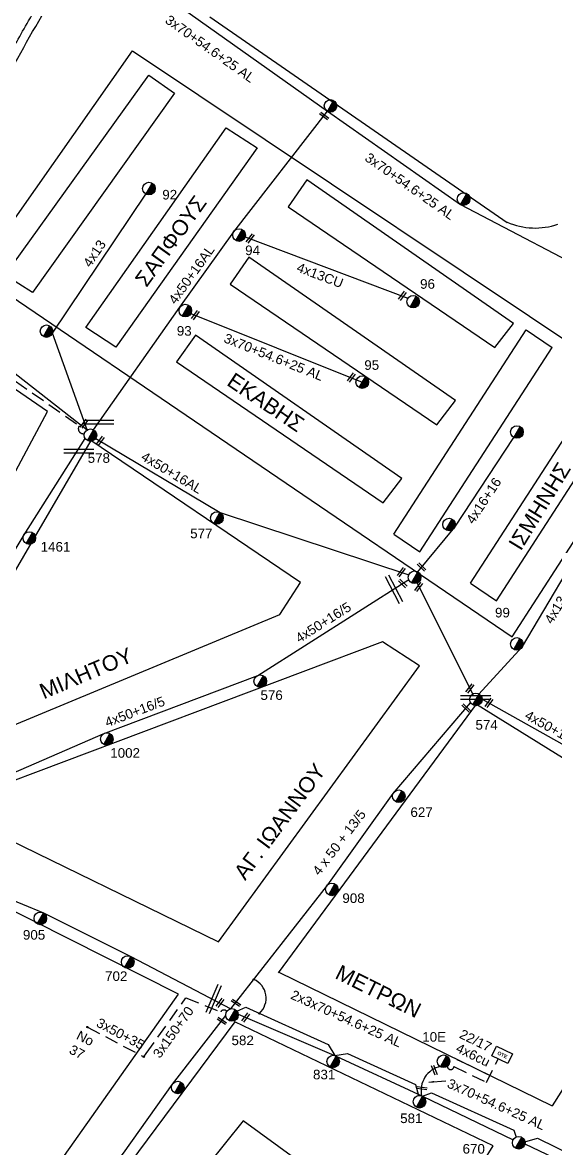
# Model space of a CAD drawing. Header units: millimetres. Extents: x 1091 to 3521, y 1177 to 2968.
# Drawn here: x 1817.4 to 1917.6, y 2642.8 to 2854.4 of the extents above; entities that cross this region are included whole.
import ezdxf
from ezdxf.enums import TextEntityAlignment as Align

# ---------------------------------------------------------------- set-up
doc = ezdxf.new("R2010")
doc.units = ezdxf.units.MM
doc.linetypes.add('DASHED', pattern=[19.05, 12.7, -6.35])
for name, color, linetype, lineweight in [('3x150+70', 7, 'Continuous', 30), ('4x13', 7, 'Continuous', 30), ('4x16+16', 7, 'Continuous', 30), ('4x50 + 13_5', 7, 'SYN_LINE', 30), ('4x50+16_5', 7, 'Continuous', 30), ('Άγνωστα', 7, 'Continuous', 30), ('Γυμνά εναέρια ΧΤ και ΦΟΠ (3Φ)   4x50+16AL', 7, 'Continuous', 30), ('Καλωδια Χ.Τ. 3x50+35', 7, 'Continuous', 30), ('Καλώδια ΧΤ   3x150+50CU', 7, 'DASHED', 30), ('Καλώδια ΧΤ   3x150+70AL', 7, 'DASHED', 30), ('Συνεστραμμένα ΧΤ   3x70+54.6+25 AL', 7, 'SYN_LINE', 30), ('Υπόγεια καλώδια Παροχών ΧΤ   4x50AL', 7, 'DASHED', 30), ('Υπόγεια καλώδια Παροχών ΧΤ   4x6', 7, 'DASHED', 30)]:
    doc.layers.add(name, color=color, linetype=linetype, lineweight=lineweight)
for name, color, linetype in [('Pillar OTE', 7, 'Continuous'), ('TEXT ΚΑΛΩΔΙΩΝ', 7, 'Continuous'), ('ΑΓΝΩΣΤΟ ΕΝΑΕΡΙΟ ΚΑΛΩΔΙΟ', 7, 'Continuous'), ('Επιγραφές - Σχήματα', 7, 'Continuous'), ('Μηχανική τομή', 7, 'Continuous'), ('Στύλος ΦΜ', 7, 'Continuous'), ('Στύλος ΦΜ @ 1', 7, 'Continuous'), ('Συνδέσεις', 7, 'Continuous'), ('Τομή', 7, 'Continuous'), ('Υπόβαθρο ΔΕΗ', 7, 'Continuous')]:
    doc.layers.add(name, color=color, linetype=linetype)
doc.styles.add('arial', font='arial.ttf')
doc.styles.get("Standard").update_dxf_attribs({"font": 'arial.ttf', "height": 1.8})
doc.linetypes.add('SYN_LINE', pattern='A,0.5,-0.0001,["/\\/\\/\\/",Standard,S=0.1,R=0,X=0,Y=-0.05],-0.25', length=0.7501)
doc.dimstyles.new('ISO-25', dxfattribs={"dimtxt": 2.5, "dimasz": 2.5, "dimexe": 1.25, "dimexo": 0.625, "dimtad": 1, "dimtxsty": 'Standard', "dimcen": 2.5, "dimadec": 0, "dimazin": 0, "dimtfac": 1, "dimtmove": 0, "dimatfit": 3, "dimfxl": 1, "dimarcsym": 0})

# ---------------------------------------------------------------- blocks, each defined once
blk = doc.blocks.new('ΥΠΑΡΧΩΝ ΤΣΙΜΕΝΤΕΝΙΟΣ ΣΤΥΛΟΣ')
at = {"layer": 'Στύλος ΦΜ'}
blk.add_hatch(color=7, dxfattribs=at).paths.add_polyline_path([(-1.29, -2.28, 0.574793), (2.62, 0, 0.268822), (1.3, 2.27)])
at = {"layer": 'Στύλος ΦΜ', "color": 7}
blk.add_line((-1.29, -2.28), (1.3, 2.27), dxfattribs=at)
blk.add_circle((0, 0), 2.62, dxfattribs=at)
at = {"layer": 'Στύλος ΦΜ', "flags": 4}
for tag, p in [('ΑΡΙΘΜΟΣ', (-4.68, 8.05)), ('ΤΥΠΟΣ', (-4.91, 3.03))]:
    blk.add_attdef(tag, p, '', height=4, dxfattribs=at)
blk = doc.blocks.new('ΤΟΜΗ')
at = {"layer": 'Τομή', "ltscale": 40}
for p, q in [((11.33, -0.65), (-11.4, -0.65)), ((11.33, -3.42), (-11.4, -3.42))]:
    blk.add_line(p, q, dxfattribs=at)
blk = doc.blocks.new('_ΣΥΝΔΕΣΗ')
at = {"layer": 'Συνδέσεις', "linetype": 'SYN_LINE', "ltscale": 40}
blk.add_hatch(color=256, dxfattribs=at).paths.add_polyline_path([(0.5, -0.01, 1), (-0.5, -0.01, 1)])
at = {"layer": 'Συνδέσεις'}
blk.add_circle((0, -0.01), 0.5, dxfattribs=at)
blk = doc.blocks.new('ΜΗΧΑΝΙΚΗ ΤΟΜΗ')
at = {"layer": 'Μηχανική τομή', "ltscale": 40}
for p, q in [((-3.79, 1.21), (3.79, 1.21)), ((3.79, -0.34), (-3.79, -0.34))]:
    blk.add_line(p, q, dxfattribs=at)
blk = doc.blocks.new('PILLAR ΟΤΕ')
at = {"layer": 'Pillar OTE', "ltscale": 40}
blk.add_lwpolyline([(-3.31, 2.02), (3.39, 2.02), (3.39, -1.99), (-3.31, -1.99)], close=True, dxfattribs=at)
at = {"layer": 'Pillar OTE', "insert": (-1.81, 0.71), "char_height": 1.3575, "width": 109.961, "attachment_point": 1}
blk.add_mtext('{\\fArial|b1|i0|c161|p34;OTE}', dxfattribs=at)

msp = doc.modelspace()

# ---------------------------------------------------------------- linework, layer by layer
at = {"layer": '3x150+70', "color": 62, "linetype": 'DASHED', "lineweight": -3, "ltscale": 0.2}
msp.add_lwpolyline([(1840.66, 2660.67), (1848.13, 2671.11), (1854.68, 2668.51, -0.532048), (1855.8, 2668.59, 3.379319)], format="xyb", dxfattribs=at)
at = {"layer": '4x13', "color": 27, "lineweight": -3, "ltscale": 0.1}
msp.add_lwpolyline([(1829.55, 2777.81), (1823.03, 2795.98), (1840.6, 2822.13)], dxfattribs=at)
at = {"layer": '4x13', "color": 85, "lineweight": -3, "ltscale": 0.1}
msp.add_lwpolyline([(1859.26, 2814.1), (1889.86, 2802.57)], dxfattribs=at)
at = {"layer": '4x13', "color": 2, "lineweight": -3, "ltscale": 0.1}
msp.add_lwpolyline([(1903.2, 2728.21), (1911.39, 2737.12), (1924.58, 2759.45)], dxfattribs=at)
at = {"layer": '4x16+16', "color": 27, "lineweight": -3, "ltscale": 0.1}
msp.add_lwpolyline([(1891.68, 2751.16), (1898.64, 2759.56), (1909.75, 2776.41)], dxfattribs=at)
at = {"layer": '4x50 + 13_5', "color": 6, "lineweight": -3, "ltscale": 0.1}
msp.add_lwpolyline([(1856.59, 2669.09), (1874.77, 2692.39), (1887.06, 2709.5), (1901.63, 2726.55)], dxfattribs=at)
at = {"layer": '4x50+16_5', "color": 5, "lineweight": -3, "ltscale": 0.1}
msp.add_lwpolyline([(1809.88, 2710.89), (1832.59, 2720.71), (1861.65, 2731.71), (1889.99, 2749.75)], dxfattribs=at)
at = {"layer": 'ΑΓΝΩΣΤΟ ΕΝΑΕΡΙΟ ΚΑΛΩΔΙΟ', "color": 27, "lineweight": -3, "ltscale": 0.1}
msp.add_lwpolyline([(1788.92, 2809.6), (1829.55, 2777.81)], dxfattribs=at)
at = {"layer": 'ΑΓΝΩΣΤΟ ΕΝΑΕΡΙΟ ΚΑΛΩΔΙΟ', "color": 30, "lineweight": -3, "ltscale": 0.1}
msp.add_lwpolyline([(1805.49, 2693.61), (1821.36, 2687.08), (1837.78, 2678.89), (1856.59, 2669.09)], dxfattribs=at)
at = {"layer": 'Γυμνά εναέρια ΧΤ και ΦΟΠ (3Φ)   4x50+16AL', "color": 85, "lineweight": -3, "ltscale": 0.1}
msp.add_lwpolyline([(1830.78, 2777.85), (1847, 2800.85), (1857.12, 2815.04), (1874.72, 2837.67)], dxfattribs=at)
at = {"layer": 'Γυμνά εναέρια ΧΤ και ΦΟΠ (3Φ)   4x50+16AL', "color": 5, "lineweight": -3, "ltscale": 0.1}
msp.add_lwpolyline([(1801.71, 2729.45), (1808.16, 2742.18), (1817.72, 2758.14), (1829.19, 2776.2)], dxfattribs=at)
at = {"layer": 'Γυμνά εναέρια ΧΤ και ΦΟΠ (3Φ)   4x50+16AL', "color": 27, "lineweight": -3, "ltscale": 0.1}
for points in [[(1831.21, 2776.23), (1854.54, 2762.3), (1890.01, 2750.58)], [(1903.79, 2727.24), (1928.62, 2713.31), (1949.41, 2700.28), (1974.56, 2686.75)]]:
    msp.add_lwpolyline(points, dxfattribs=at)
at = {"layer": 'Γυμνά εναέρια ΧΤ και ΦΟΠ (3Φ)   4x50+16AL', "color": 6, "lineweight": -3, "ltscale": 0.1}
msp.add_lwpolyline([(1902.07, 2728.23), (1891.59, 2749.07)], dxfattribs=at)
at = {"layer": 'Γυμνά εναέρια ΧΤ και ΦΟΠ (3Φ)   4x50+16AL', "color": 62, "lineweight": -3, "ltscale": 0.1}
msp.add_lwpolyline([(1804, 2609.05), (1815.44, 2614.67), (1836.38, 2641.97), (1845.6, 2654.91), (1855.6, 2667.81)], dxfattribs=at)
at = {"layer": 'Καλωδια Χ.Τ. 3x50+35', "color": 62, "linetype": 'DASHED', "lineweight": -3, "ltscale": 0.2}
msp.add_lwpolyline([(1829.62, 2665.63), (1840.2, 2660.07), (1840.66, 2660.67)], dxfattribs=at)
at = {"layer": 'Καλώδια ΧΤ   3x150+50CU', "lineweight": -3, "ltscale": 0.2}
msp.add_lwpolyline([(1899.06, 2659.58), (1905.21, 2656.57)], dxfattribs=at)
at = {"layer": 'Καλώδια ΧΤ   3x150+70AL', "color": 5, "lineweight": -3, "ltscale": 0.2}
msp.add_lwpolyline([(1753.65, 2830.56), (1828.1, 2778.6, 0.708396), (1829.06, 2777.14, -13.853766)], format="xyb", dxfattribs=at)
at = {"layer": 'Συνεστραμμένα ΧΤ   3x70+54.6+25 AL', "color": 85, "lineweight": -3, "ltscale": 15}
msp.add_lwpolyline([(1820.36, 2877.97), (1847.43, 2857.02), (1874.72, 2837.67), (1899.73, 2820.16), (1927.98, 2805.41)], dxfattribs=at)
at = {"layer": 'Συνεστραμμένα ΧΤ   3x70+54.6+25 AL', "color": 85, "lineweight": -3, "ltscale": 0.1}
msp.add_lwpolyline([(1849.05, 2799.68), (1881.27, 2786.8)], dxfattribs=at)
at = {"layer": 'Συνεστραμμένα ΧΤ   3x70+54.6+25 AL', "color": 6, "lineweight": -3, "ltscale": 15}
for points in [[(1857.72, 2668.64), (1859.42, 2669.38), (1874.86, 2662.35), (1876.14, 2660.31)], [(1876.14, 2660.31), (1878.48, 2660.7), (1891.28, 2654.86), (1891.82, 2652.78)], [(1892.61, 2652.64), (1894.26, 2653.28), (1909.77, 2646.27), (1910.17, 2644.97)], [(1911.83, 2644.07), (1914.21, 2644.76), (1938.43, 2632.9), (1939.26, 2631.45)]]:
    msp.add_lwpolyline(points, dxfattribs=at)
at = {"layer": 'Συνεστραμμένα ΧΤ   3x70+54.6+25 AL', "color": 62, "lineweight": -3, "ltscale": 15}
for points in [[(1857.95, 2668.06), (1876.39, 2660.2)], [(1876.39, 2660.2), (1892.61, 2652.64)], [(1892.61, 2652.64), (1909.62, 2644.46)], [(1911.83, 2643.74), (1938.73, 2630.89)]]:
    msp.add_lwpolyline(points, dxfattribs=at)
at = {"layer": 'Συνεστραμμένα ΧΤ   3x70+54.6+25 AL', "linetype": 'SYN_LINE', "lineweight": -3, "ltscale": 6}
msp.add_arc((1896.89, 2653.75), 4.58, 101.4908, 193.0202, dxfattribs=at)
at = {"layer": 'Υπόβαθρο ΔΕΗ', "lineweight": -3, "ltscale": 0.1}
for points in [[(1852.65, 2855.41), (1908.52, 2816.81)], [(1808.76, 2807.36), (1838.09, 2849.01), (1937.61, 2782.52)], [(1906.16, 2793.28), (1909.68, 2797.83), (1870.87, 2824.79), (1867.32, 2819.74), (1906.16, 2793.28)], [(1895.27, 2778.76), (1898.79, 2783.32), (1859.98, 2810.27), (1856.43, 2805.23), (1895.27, 2778.76)], [(1808.76, 2807.36), (1909.43, 2738.96)], [(1887.2, 2758.21), (1912.06, 2796.63)], [(1912.06, 2796.63), (1916.93, 2793.32)], [(1885.2, 2764.14), (1888.72, 2768.69), (1849.91, 2795.65), (1846.36, 2790.6), (1885.2, 2764.14)], [(1892.08, 2754.9), (1916.93, 2793.32)], [(1901.59, 2749.02), (1926.45, 2787.43)], [(1906.47, 2745.71), (1931.33, 2784.13)], [(1909.43, 2738.96), (1937.61, 2782.52)], [(1887.2, 2758.21), (1892.08, 2754.9)], [(1901.59, 2749.02), (1906.47, 2745.71)], [(1865.52, 2675.86), (1902.74, 2726.33), (1947.26, 2698.69)], [(1947.26, 2698.69), (1916.93, 2650.83)], [(1865.6, 2675.97), (1916.93, 2650.83)]]:
    msp.add_lwpolyline(points, dxfattribs=at)
for points in [[(1814.18, 2806.92), (1841.17, 2844.48), (1845.99, 2841.09), (1819.31, 2803.64)], [(1829.3, 2797.08), (1855.69, 2834.59), (1861.51, 2830.83), (1834.98, 2793.34)], [(1872.83, 2590.11), (1905.89, 2643.35), (1857.3, 2666.64), (1817.85, 2613.53), (1818.35, 2609.34)], [(1858.87, 2648.04), (1852.22, 2639.74), (1868.71, 2627.91), (1875.32, 2636.07)]]:
    msp.add_lwpolyline(points, close=True, dxfattribs=at)
for points in [[(1796.36, 2733.19), (1822.1, 2781.26), (1797.16, 2798.39), (1788.55, 2790.93), (1757.71, 2728.51), (1764.02, 2725.5, -0.208352), (1796.36, 2733.19, 31.866495)], [(1809.22, 2719.66), (1865.75, 2743.12), (1869.65, 2749.13), (1830.28, 2775.85), (1802.47, 2728.18, -0.025585), (1809.22, 2719.66, 1.038621)], [(1809.52, 2703.44), (1854.25, 2681.64), (1892.02, 2733.48), (1885.09, 2738), (1810.14, 2709.83, -0.079481), (1809.52, 2703.44, 2.55059)], [(1810.23, 2627.31), (1816.44, 2628.91), (1846.76, 2671.85), (1805.72, 2692.5, -0.129755), (1790.06, 2683.45), (1810.23, 2627.31)]]:
    msp.add_lwpolyline(points, format="xyb", dxfattribs=at)
msp.add_arc((1913.73, 2829.01), 13.26, 246.8356, 288.8563, dxfattribs=at)
at = {"layer": 'Υπόβαθρο ΔΕΗ', "lineweight": -3}
msp.add_arc((1859.36, 2671.06), 3.84, 312.4099, 66.7836, dxfattribs=at)
at = {"layer": 'Υπόβαθρο ΔΕΗ', "lineweight": -3, "ltscale": 0.1}
msp.add_open_spline([(1335.62, 2395.81), (1336.34, 2395.82), (1337.06, 2395.82), (1339.21, 2395.84), (1340.64, 2395.87), (1343.27, 2395.99), (1344.48, 2396.09), (1346.9, 2396.36), (1348.11, 2396.54), (1351.72, 2397.19), (1354.12, 2397.77), (1358.13, 2398.94), (1359.76, 2399.47), (1362.99, 2400.61), (1364.6, 2401.22), (1367.63, 2402.41), (1369.06, 2402.97), (1371.9, 2404.12), (1373.31, 2404.7), (1376.69, 2406.13), (1378.64, 2407), (1382.85, 2408.99), (1385.09, 2410.14), (1389.15, 2412.33), (1390.97, 2413.35), (1394.59, 2415.42), (1396.39, 2416.48), (1400.22, 2418.81), (1402.25, 2420.1), (1406.26, 2422.75), (1408.24, 2424.12), (1413.14, 2427.59), (1416.05, 2429.72), (1420.99, 2433.36), (1423.02, 2434.88), (1427.09, 2437.9), (1429.12, 2439.41), (1434.15, 2443.21), (1437.14, 2445.51), (1444.06, 2451.04), (1447.96, 2454.32), (1453.69, 2459.41), (1455.6, 2461.15), (1459.36, 2464.68), (1461.23, 2466.47), (1464.92, 2470.03), (1466.74, 2471.79), (1470.4, 2475.3), (1472.23, 2477.04), (1477.73, 2482.27), (1481.39, 2485.75), (1488.55, 2492.85), (1492.05, 2496.47), (1496.91, 2501.86), (1498.38, 2503.55), (1501.26, 2506.97), (1502.68, 2508.7), (1505.81, 2512.59), (1507.52, 2514.75), (1510.54, 2518.5), (1511.83, 2520.09), (1514.44, 2523.25), (1515.75, 2524.82), (1519.68, 2529.52), (1522.3, 2532.64), (1527.41, 2538.95), (1529.93, 2542.15), (1534.8, 2548.51), (1537.17, 2551.66), (1541.05, 2556.89), (1542.57, 2558.96), (1545.96, 2563.67), (1547.84, 2566.31), (1550.94, 2570.6), (1552.15, 2572.26), (1554.6, 2575.54), (1555.84, 2577.18), (1558.42, 2580.57), (1559.76, 2582.33), (1562.59, 2586.05), (1564.07, 2588.03), (1567.05, 2591.99), (1568.55, 2593.97), (1571.26, 2597.43), (1572.46, 2598.92), (1574.88, 2601.87), (1576.1, 2603.33), (1578.56, 2606.27), (1579.8, 2607.75), (1582.54, 2611.04), (1584.05, 2612.87), (1586.68, 2616.03), (1587.8, 2617.36), (1590.07, 2619.99), (1591.22, 2621.29), (1593.81, 2624.22), (1595.26, 2625.84), (1598.15, 2629.09), (1599.6, 2630.72), (1603.17, 2634.7), (1605.3, 2637.05), (1609.65, 2641.68), (1611.86, 2643.97), (1616.26, 2648.34), (1618.44, 2650.44), (1622.85, 2654.49), (1625.07, 2656.45), (1629.56, 2660.29), (1631.83, 2662.18), (1635.63, 2665.38), (1637.18, 2666.68), (1641.77, 2670.66), (1644.77, 2673.39), (1649.56, 2677.8), (1651.36, 2679.46), (1654.94, 2682.79), (1656.73, 2684.46), (1660.28, 2687.82), (1662.05, 2689.52), (1665.18, 2692.45), (1666.52, 2693.69), (1669.26, 2696.12), (1670.64, 2697.32), (1674.84, 2700.86), (1677.68, 2703.15), (1683.03, 2707.36), (1685.53, 2709.3), (1693, 2715.11), (1697.95, 2719.01), (1705.34, 2724.87), (1707.79, 2726.82), (1712.69, 2730.71), (1715.12, 2732.67), (1719.85, 2736.52), (1722.14, 2738.41), (1728.94, 2744.18), (1733.37, 2748.16), (1740.52, 2754.58), (1743.24, 2757.01), (1748.6, 2761.91), (1751.25, 2764.38), (1755.91, 2768.92), (1757.94, 2770.97), (1761.94, 2775.16), (1763.91, 2777.29), (1769.01, 2782.94), (1772.1, 2786.49), (1778.15, 2793.7), (1781.11, 2797.36), (1789.42, 2808.02), (1794.6, 2815.15), (1801.5, 2825.53), (1803.47, 2828.61), (1806.9, 2834.17), (1808.38, 2836.64), (1811.3, 2841.69), (1812.73, 2844.27), (1815.62, 2849.45), (1817.06, 2852.05), (1819.5, 2856.28), (1820.48, 2857.91), (1822.45, 2861.14), (1823.46, 2862.74), (1826.07, 2866.84), (1827.69, 2869.31), (1830.94, 2874.25), (1832.57, 2876.71), (1836.34, 2882.38), (1838.47, 2885.59), (1842.73, 2892.02), (1844.86, 2895.24), (1848.41, 2900.62), (1849.83, 2902.78), (1852.69, 2907.1), (1854.13, 2909.26), (1856.89, 2913.28), (1858.2, 2915.14), (1860.9, 2918.81), (1862.29, 2920.62), (1865.12, 2924.19), (1866.55, 2925.94), (1869.38, 2929.37), (1870.77, 2931.03), (1873.55, 2934.37), (1874.93, 2936.04), (1879.14, 2941.04), (1882.01, 2944.34), (1886.07, 2948.6), (1887.12, 2949.67), (1889.25, 2951.77), (1890.32, 2952.8), (1891.48, 2953.92), (1891.56, 2954), (1891.65, 2954.08)], degree=3, knots=[0, 0, 0, 0, 2.166148, 2.166148, 6.498445, 6.498445, 10.265763, 10.265763, 14.03308, 14.03308, 21.567715, 21.567715, 26.783111, 26.783111, 31.998507, 31.998507, 36.609107, 36.609107, 41.219706, 41.219706, 47.702734, 47.702734, 55.361699, 55.361699, 61.656862, 61.656862, 67.952024, 67.952024, 75.225312, 75.225312, 82.498599, 82.498599, 93.336109, 93.336109, 100.938237, 100.938237, 108.540365, 108.540365, 119.906013, 119.906013, 135.262764, 135.262764, 143.046265, 143.046265, 150.829766, 150.829766, 158.421213, 158.421213, 166.01266, 166.01266, 181.195553, 181.195553, 196.378447, 196.378447, 203.139727, 203.139727, 209.901007, 209.901007, 218.17125, 218.17125, 224.294478, 224.294478, 230.417706, 230.417706, 242.664163, 242.664163, 254.910619, 254.910619, 266.752825, 266.752825, 274.488922, 274.488922, 284.205481, 284.205481, 290.332499, 290.332499, 296.459518, 296.459518, 303.102773, 303.102773, 310.521928, 310.521928, 317.941082, 317.941082, 323.632036, 323.632036, 329.322989, 329.322989, 335.111928, 335.111928, 342.21937, 342.21937, 347.401444, 347.401444, 352.583519, 352.583519, 359.110119, 359.110119, 365.636719, 365.636719, 375.115877, 375.115877, 384.595036, 384.595036, 393.595586, 393.595586, 402.417975, 402.417975, 411.240365, 411.240365, 417.351182, 417.351182, 429.572817, 429.572817, 436.920313, 436.920313, 444.267808, 444.267808, 451.615303, 451.615303, 457.062825, 457.062825, 462.510346, 462.510346, 473.405389, 473.405389, 482.870876, 482.870876, 501.801851, 501.801851, 511.190138, 511.190138, 520.578425, 520.578425, 529.535879, 529.535879, 547.450786, 547.450786, 558.371689, 558.371689, 569.292592, 569.292592, 578.03359, 578.03359, 586.774588, 586.774588, 600.952588, 600.952588, 615.130587, 615.130587, 641.674, 641.674, 652.706754, 652.706754, 661.38308, 661.38308, 670.280364, 670.280364, 679.177647, 679.177647, 684.825847, 684.825847, 690.474048, 690.474048, 699.322624, 699.322624, 708.1712, 708.1712, 719.749064, 719.749064, 731.326928, 731.326928, 739.082483, 739.082483, 746.838037, 746.838037, 753.616582, 753.616582, 760.393168, 760.393168, 767.169755, 767.169755, 773.671582, 773.671582, 780.173409, 780.173409, 793.177063, 793.177063, 797.627508, 797.627508, 802.077954, 802.077954, 802.435638, 802.435638, 802.435638, 802.435638], dxfattribs=at)
msp.add_spline([(1335.62, 2394.14), (1344.53, 2394.43), (1360.48, 2397.96), (1368.34, 2400.9), (1382.02, 2406.76), (1392.47, 2412.29), (1404.4, 2419.53), (1414.47, 2426.51), (1424.18, 2433.66), (1440.74, 2446.25), (1456.58, 2459.8), (1469.4, 2472.03), (1484.71, 2486.71), (1500.03, 2502.92), (1512.41, 2518.15), (1525.7, 2534.19), (1538.08, 2550.11), (1545.44, 2560.09), (1553.43, 2571.17), (1563.13, 2584.01), (1572.27, 2596), (1582.59, 2608.49), (1588.81, 2615.95), (1597.54, 2625.89), (1607.98, 2637.46), (1622.14, 2651.57), (1629.32, 2657.89), (1640, 2666.91), (1650.61, 2676.5), (1659.43, 2684.72), (1668.7, 2693.39), (1689.74, 2710.46), (1708.26, 2725.06), (1725.86, 2739.38), (1739.9, 2751.78), (1756.42, 2767.09), (1769.1, 2780.57), (1783, 2797.11), (1792.76, 2809.93), (1802.17, 2823.54), (1812.07, 2839.71), (1821.05, 2855.6), (1829.39, 2868.85), (1841, 2886.39), (1851.12, 2901.71), (1861.81, 2917.22), (1872.99, 2931.09), (1887.34, 2947.5), (1892.81, 2952.88)], degree=3, dxfattribs=at)
at = {"layer": 'Υπόγεια καλώδια Παροχών ΧΤ   4x6', "lineweight": -3, "ltscale": 0.2}
msp.add_lwpolyline([(1897.25, 2658.28, 0.966498), (1898.5, 2658.25), (1904.64, 2655.24), (1906.79, 2659.63)], format="xyb", dxfattribs=at)

# ---------------------------------------------------------------- block references
at = {"layer": 'Pillar OTE', "xscale": 0.5, "yscale": 0.5, "zscale": 0.5, "rotation": 333.9999999999999}
msp.add_blockref('PILLAR ΟΤΕ', (1907.53, 2660.43), dxfattribs=at)
at = {"layer": 'Μηχανική τομή', "lineweight": -3}
for p, xscale, yscale, zscale, rotation in [((1874.04, 2836.7), 0.2499999999999672, 0.2499999999999672, 0.2499999999999672, 321.8717020303351), ((1860.29, 2813.73), 0.2499999999999672, 0.2499999999999672, 0.2499999999999672, 53.21522048561384), ((1888.91, 2802.95), 0.2499999999999672, 0.2499999999999672, 0.2499999999999672, 53.21522048561384), ((1849.97, 2799.34), 0.2499999999999672, 0.2499999999999672, 0.2499999999999672, 53.21522048561384), ((1879.28, 2787.61), 0.2499999999999672, 0.2499999999999672, 0.2499999999999672, 53.21522048561384), ((1829.09, 2778.93), 0.2499999999999672, 0.2499999999999672, 0.2499999999999672, 53.21522048561384), ((1832.11, 2775.7), 0.2499999999999672, 0.2499999999999672, 0.2499999999999672, 53.21522048561384), ((1888.67, 2751.05), 0.2499999999999672, 0.2499999999999672, 0.2499999999999672, 53.21522048561384), ((1892.5, 2752.15), 0.2499999999999671, 0.2499999999999671, 0.2499999999999671, 135.6549797243838), ((1888.94, 2749.05), 0.2499999999999671, 0.2499999999999671, 0.2499999999999671, 135.6549797243838), ((1891.98, 2748.25), 0.2499999999999672, 0.2499999999999672, 0.2499999999999672, 53.21522048561384), ((1901.57, 2729.2), 0.2499999999999672, 0.2499999999999672, 0.2499999999999672, 53.21522048561384), ((1905.16, 2726.47), 0.2499999999999672, 0.2499999999999672, 0.2499999999999672, 53.21522048561384), ((1900.87, 2725.66), 0.2499999999999672, 0.2499999999999672, 0.2499999999999672, 135.6549797243838), ((1854.63, 2670.12), 0.2499999999999672, 0.2499999999999672, 0.2499999999999672, 53.21522048561384), ((1857.6, 2670.31), 0.2499999999999672, 0.2499999999999672, 0.2499999999999672, 145.9964530629393), ((1854.93, 2666.88), 0.2499999999999672, 0.2499999999999672, 0.2499999999999672, 145.9964530629393), ((1859.43, 2667.39), 0.2499999999999672, 0.2499999999999672, 0.2499999999999672, 53.21522048561384), ((1894.92, 2657.59), 0.2499999999999672, 0.2499999999999672, 0.2499999999999672, 111.9929061258633), ((1892.49, 2654.3), 0.2499999999999672, 0.2499999999999672, 0.2499999999999672, 172.3175209920693)]:
    msp.add_blockref('ΜΗΧΑΝΙΚΗ ΤΟΜΗ', p, dxfattribs=dict(at, xscale=xscale, yscale=yscale, zscale=zscale, rotation=rotation))
at = {"layer": 'Στύλος ΦΜ @ 1', "lineweight": -3, "ltscale": 40, "xscale": 0.4499999999998181, "yscale": 0.4499999999998181, "zscale": 0.4499999999998181}
for p in [(1875.3, 2838.69), (1900.31, 2821.18), (1821.93, 2796.37), (1910.33, 2777.44), (1897.58, 2760.05), (1891.1, 2750.14), (1846.6, 2654.29)]:
    msp.add_blockref('ΥΠΑΡΧΩΝ ΤΣΙΜΕΝΤΕΝΙΟΣ ΣΤΥΛΟΣ', p, dxfattribs=at)
at = {"layer": 'Στύλος ΦΜ @ 1', "lineweight": -3, "ltscale": 40}
ref = msp.add_blockref('ΥΠΑΡΧΩΝ ΤΣΙΜΕΝΤΕΝΙΟΣ ΣΤΥΛΟΣ', (1841.18, 2823.16), dxfattribs=dict(at, xscale=0.4499999999998181, yscale=0.4499999999998181, zscale=0.4499999999998181))
ref.add_attrib('ΤΥΠΟΣ', '92', (1843.69, 2821.11), dxfattribs={"layer": 'Στύλος ΦΜ', "height": 1.8, "flags": 4})
ref = msp.add_blockref('ΥΠΑΡΧΩΝ ΤΣΙΜΕΝΤΕΝΙΟΣ ΣΤΥΛΟΣ', (1858.12, 2814.42), dxfattribs=dict(at, xscale=0.4499999999998181, yscale=0.4499999999998181, zscale=0.4499999999998181))
ref.add_attrib('ΑΡΙΘΜΟΣ', '94', (1859.26, 2810.66), dxfattribs={"layer": 'Στύλος ΦΜ', "height": 1.8, "flags": 4})
ref = msp.add_blockref('ΥΠΑΡΧΩΝ ΤΣΙΜΕΝΤΕΝΙΟΣ ΣΤΥΛΟΣ', (1890.83, 2801.91), dxfattribs=dict(at, xscale=0.4499999999998181, yscale=0.4499999999998181, zscale=0.4499999999998181))
ref.add_attrib('ΑΡΙΘΜΟΣ', '96', (1892.13, 2804.34), dxfattribs={"layer": 'Στύλος ΦΜ', "height": 1.8, "flags": 4})
ref = msp.add_blockref('ΥΠΑΡΧΩΝ ΤΣΙΜΕΝΤΕΝΙΟΣ ΣΤΥΛΟΣ', (1848.01, 2800.24), dxfattribs=dict(at, xscale=0.4499999999998181, yscale=0.4499999999998181, zscale=0.4499999999998181))
ref.add_attrib('ΤΥΠΟΣ', '93', (1846.42, 2795.52), dxfattribs={"layer": 'Στύλος ΦΜ', "height": 1.8, "flags": 4})
ref = msp.add_blockref('ΥΠΑΡΧΩΝ ΤΣΙΜΕΝΤΕΝΙΟΣ ΣΤΥΛΟΣ', (1881.27, 2786.8), dxfattribs=dict(at, xscale=0.4499999999998181, yscale=0.4499999999998181, zscale=0.4499999999998181))
ref.add_attrib('ΤΥΠΟΣ', '95', (1881.65, 2789.11), dxfattribs={"layer": 'Στύλος ΦΜ', "height": 1.8, "flags": 4})
ref = msp.add_blockref('ΥΠΑΡΧΩΝ ΤΣΙΜΕΝΤΕΝΙΟΣ ΣΤΥΛΟΣ', (1830.19, 2776.83), dxfattribs=dict(at, xscale=0.4499999999998181, yscale=0.4499999999998181, zscale=0.4499999999998181))
ref.add_attrib('ΤΥΠΟΣ', '578', (1829.67, 2771.64), dxfattribs={"layer": 'Στύλος ΦΜ', "height": 1.8, "flags": 4})
ref = msp.add_blockref('ΥΠΑΡΧΩΝ ΤΣΙΜΕΝΤΕΝΙΟΣ ΣΤΥΛΟΣ', (1853.95, 2761.28), dxfattribs=dict(at, xscale=0.4499999999998181, yscale=0.4499999999998181, zscale=0.4499999999998181))
ref.add_attrib('ΤΥΠΟΣ', '577', (1848.93, 2757.47), dxfattribs={"layer": 'Στύλος ΦΜ', "height": 1.8, "flags": 4})
ref = msp.add_blockref('ΥΠΑΡΧΩΝ ΤΣΙΜΕΝΤΕΝΙΟΣ ΣΤΥΛΟΣ', (1818.71, 2757.5), dxfattribs=dict(at, xscale=0.4499999999998181, yscale=0.4499999999998181, zscale=0.4499999999998181))
ref.add_attrib('ΤΥΠΟΣ', '1461', (1820.83, 2754.97), dxfattribs={"layer": 'Στύλος ΦΜ', "height": 1.8, "flags": 4})
ref = msp.add_blockref('ΥΠΑΡΧΩΝ ΤΣΙΜΕΝΤΕΝΙΟΣ ΣΤΥΛΟΣ', (1910.32, 2737.62), dxfattribs=dict(at, xscale=0.4499999999998181, yscale=0.4499999999998181, zscale=0.4499999999998181))
ref.add_attrib('ΤΥΠΟΣ', '99', (1906.21, 2742.6), dxfattribs={"layer": 'Στύλος ΦΜ', "height": 1.8, "flags": 4})
ref = msp.add_blockref('ΥΠΑΡΧΩΝ ΤΣΙΜΕΝΤΕΝΙΟΣ ΣΤΥΛΟΣ', (1862.1, 2730.63), dxfattribs=dict(at, xscale=0.4499999999998181, yscale=0.4499999999998181, zscale=0.4499999999998181))
ref.add_attrib('ΤΥΠΟΣ', '576', (1862.14, 2727.1), dxfattribs={"layer": 'Στύλος ΦΜ', "height": 1.8, "flags": 4})
ref = msp.add_blockref('ΥΠΑΡΧΩΝ ΤΣΙΜΕΝΤΕΝΙΟΣ ΣΤΥΛΟΣ', (1902.62, 2727.19), dxfattribs=dict(at, xscale=0.4499999999998181, yscale=0.4499999999998181, zscale=0.4499999999998181))
ref.add_attrib('ΤΥΠΟΣ', '574', (1902.54, 2721.51), dxfattribs={"layer": 'Στύλος ΦΜ', "height": 1.8, "flags": 4})
ref = msp.add_blockref('ΥΠΑΡΧΩΝ ΤΣΙΜΕΝΤΕΝΙΟΣ ΣΤΥΛΟΣ', (1833.27, 2719.75), dxfattribs=dict(at, xscale=0.4499999999998181, yscale=0.4499999999998181, zscale=0.4499999999998181))
ref.add_attrib('ΤΥΠΟΣ', '1002', (1833.91, 2716.24), dxfattribs={"layer": 'Στύλος ΦΜ', "height": 1.8, "flags": 4})
ref = msp.add_blockref('ΥΠΑΡΧΩΝ ΤΣΙΜΕΝΤΕΝΙΟΣ ΣΤΥΛΟΣ', (1888.13, 2709.01), dxfattribs=dict(at, xscale=0.4499999999998181, yscale=0.4499999999998181, zscale=0.4499999999998181))
ref.add_attrib('ΤΥΠΟΣ', '627', (1890.32, 2705.11), dxfattribs={"layer": 'Στύλος ΦΜ', "height": 1.8, "flags": 4})
ref = msp.add_blockref('ΥΠΑΡΧΩΝ ΤΣΙΜΕΝΤΕΝΙΟΣ ΣΤΥΛΟΣ', (1875.55, 2691.5), dxfattribs=dict(at, xscale=0.4499999999998181, yscale=0.4499999999998181, zscale=0.4499999999998181))
ref.add_attrib('ΤΥΠΟΣ', '908', (1877.53, 2688.96), dxfattribs={"layer": 'Στύλος ΦΜ', "height": 1.8, "flags": 4})
ref = msp.add_blockref('ΥΠΑΡΧΩΝ ΤΣΙΜΕΝΤΕΝΙΟΣ ΣΤΥΛΟΣ', (1820.77, 2686.06), dxfattribs=dict(at, xscale=0.4499999999998181, yscale=0.4499999999998181, zscale=0.4499999999998181))
ref.add_attrib('ΤΥΠΟΣ', '905', (1817.5, 2682.07), dxfattribs={"layer": 'Στύλος ΦΜ', "height": 1.8, "flags": 4})
ref = msp.add_blockref('ΥΠΑΡΧΩΝ ΤΣΙΜΕΝΤΕΝΙΟΣ ΣΤΥΛΟΣ', (1837.2, 2677.87), dxfattribs=dict(at, xscale=0.4499999999998181, yscale=0.4499999999998181, zscale=0.4499999999998181))
ref.add_attrib('ΤΥΠΟΣ', '702', (1832.94, 2674.31), dxfattribs={"layer": 'Στύλος ΦΜ', "height": 1.8, "flags": 4})
ref = msp.add_blockref('ΥΠΑΡΧΩΝ ΤΣΙΜΕΝΤΕΝΙΟΣ ΣΤΥΛΟΣ', (1856.78, 2667.93), dxfattribs=dict(at, xscale=0.4499999999998181, yscale=0.4499999999998181, zscale=0.4499999999998181))
ref.add_attrib('ΤΥΠΟΣ', '582', (1856.7, 2662.25), dxfattribs={"layer": 'Στύλος ΦΜ', "height": 1.8, "flags": 4})
ref = msp.add_blockref('ΥΠΑΡΧΩΝ ΤΣΙΜΕΝΤΕΝΙΟΣ ΣΤΥΛΟΣ', (1896.53, 2659.22), dxfattribs=dict(at, xscale=0.4499999999998181, yscale=0.4499999999998181, zscale=0.4499999999998181))
ref.add_attrib('ΤΥΠΟΣ', '10Ε', (1892.54, 2662.9), dxfattribs={"layer": 'Στύλος ΦΜ', "height": 1.8, "flags": 4})
ref = msp.add_blockref('ΥΠΑΡΧΩΝ ΤΣΙΜΕΝΤΕΝΙΟΣ ΣΤΥΛΟΣ', (1875.8, 2659.18), dxfattribs=dict(at, xscale=0.4499999999998181, yscale=0.4499999999998181, zscale=0.4499999999998181))
ref.add_attrib('ΤΥΠΟΣ', '831', (1872.01, 2655.83), dxfattribs={"layer": 'Στύλος ΦΜ', "height": 1.8, "flags": 4})
ref = msp.add_blockref('ΥΠΑΡΧΩΝ ΤΣΙΜΕΝΤΕΝΙΟΣ ΣΤΥΛΟΣ', (1892.03, 2651.62), dxfattribs=dict(at, xscale=0.4499999999998181, yscale=0.4499999999998181, zscale=0.4499999999998181))
ref.add_attrib('ΤΥΠΟΣ', '581', (1888.39, 2647.61), dxfattribs={"layer": 'Στύλος ΦΜ', "height": 1.8, "flags": 4})
ref = msp.add_blockref('ΥΠΑΡΧΩΝ ΤΣΙΜΕΝΤΕΝΙΟΣ ΣΤΥΛΟΣ', (1910.67, 2643.91), dxfattribs=dict(at, xscale=0.4499999999998181, yscale=0.4499999999998181, zscale=0.4499999999998181))
ref.add_attrib('ΤΥΠΟΣ', '670', (1900.12, 2641.87), dxfattribs={"layer": 'Στύλος ΦΜ', "height": 1.8, "flags": 4})
at = {"layer": 'Συνδέσεις', "lineweight": -3, "xscale": 0.25, "yscale": 0.25, "zscale": 0.25}
for p in [(1860.88, 2674.58), (1861.95, 2668.22), (1829.62, 2665.64), (1840.2, 2660.07)]:
    msp.add_blockref('_ΣΥΝΔΕΣΗ', p, dxfattribs=at)
at = {"layer": 'Τομή', "lineweight": -3, "xscale": 0.25, "yscale": 0.25, "zscale": 0.25}
for p in [(1831.74, 2779.74), (1828.01, 2774.31)]:
    msp.add_blockref('ΤΟΜΗ', p, dxfattribs=at)
at = {"layer": 'Τομή', "lineweight": -3}
for p, xscale, yscale, zscale, rotation in [((1887.73, 2748.08), 0.2499999999999996, 0.2499999999999996, 0.2499999999999996, 297.6406330704277), ((1902.56, 2727.09), 0.2499999999999998, 0.2499999999999998, 0.2499999999999998, 179.7741438842199), ((1852.85, 2671.1), 0.2499999999999998, 0.2499999999999998, 0.2499999999999998, 67.08279003360587)]:
    msp.add_blockref('ΤΟΜΗ', p, dxfattribs=dict(at, xscale=xscale, yscale=yscale, zscale=zscale, rotation=rotation))

# ---------------------------------------------------------------- texts
at = {"lineweight": -3, "ltscale": 40, "char_height": 2.9, "width": 64.8866, "style": 'arial'}
for s, insert, attachment_point, rotation in [('ΣΑΠΦΟΥΣ', (1838.36, 2806.15), 1, 54.4453), ('EKABHΣ', (1857.23, 2788.76), 1, 326.0082), ('ΙΣΜΗΝΗΣ', (1908.58, 2756.45), 1, 58.6559), ('ΜΙΛΗΤΟΥ', (1837.28, 2737.05), 3, 22.905), ('AΓ. ΙΩΑΝΝΟΥ', (1856.93, 2694.79), 1, 53.4981), ('ΜΕΤΡΩΝ', (1877.24, 2677.48), 1, 333.6609)]:
    msp.add_mtext(s, dxfattribs=dict(at, insert=insert, attachment_point=attachment_point, rotation=rotation))
at = {"layer": 'TEXT ΚΑΛΩΔΙΩΝ', "lineweight": -3, "ltscale": 0.1, "style": 'arial'}
for s, rotation, p in [(' 3x70+54.6+25 AL', 324.6593, (1852.4, 2849.62)), (' 3x70+54.6+25 AL', 324.9943, (1889.95, 2823.79)), ('4x13', 56.1184, (1830.94, 2810.97)), ('4x50+16AL', 54.4871, (1849.17, 2806.99)), ('4x13CU', 339.358, (1873.34, 2806.87)), (' 3x70+54.6+25 AL', 338.2021, (1864.31, 2791.64)), ('4x50+16AL', 329.162, (1845.48, 2769.8)), ('4x16+16', 56.6224, (1904.08, 2764.53)), ('4x50+16/5', 32.476, (1873.93, 2741.66)), ('4x13', 59.4283, (1917.56, 2744.03)), ('4x50+16/5', 20.7332, (1838.53, 2724.89)), ('4x50+16AL', 330.9586, (1917.67, 2721.36)), ('4 x 50 + 13/5', 52.5163, (1876.92, 2700.33)), (' 2x3x70+54.6+25 AL', 335.7415, (1877.96, 2667.38)), ('3x150+70', 54.3909, (1845.75, 2664.69)), (' 3x50+35', 332.2616, (1835.54, 2664.56)), (' 3x70+54.6+25 AL', 335.7415, (1906.15, 2651.29))]:
    msp.add_text(s, height=1.8, rotation=rotation, dxfattribs=at).set_placement(p, align=Align.MIDDLE_CENTER)
at = {"layer": 'Άγνωστα', "color": 7, "lineweight": -3}
note = msp.add_mtext_dynamic_manual_height_columns('No ', width=1.8, gutter_width=2.31, heights=[1.06, 0], dxfattribs=dict(at, insert=(1824.53, 2666.94), char_height=1.8, attachment_point=1, rotation=333.1004))
for column, words in zip(note.columns.linked_columns, ['37']):
    column.text = words
at = {"layer": 'Υπόγεια καλώδια Παροχών ΧΤ   4x50AL', "color": 7, "ltscale": 0.2, "char_height": 1.8, "attachment_point": 1, "rotation": 334}
for s, insert in [('22/17', (1900.14, 2665.31)), ('4x6cu', (1899.47, 2662.7))]:
    msp.add_mtext_dynamic_manual_height_columns(s, width=1.8, gutter_width=12.5, heights=[0.118], dxfattribs=dict(at, insert=insert))

# ---------------------------------------------------------------- leaders
at = {"layer": 'Επιγραφές - Σχήματα', "ltscale": 40}
msp.add_leader([(1893.77, 2655.31), (1897, 2655.57)], dimstyle='ISO-25', override={"dimasz": 1, "dimtad": 0}, dxfattribs=at)

doc.saveas('drawing.dxf')
